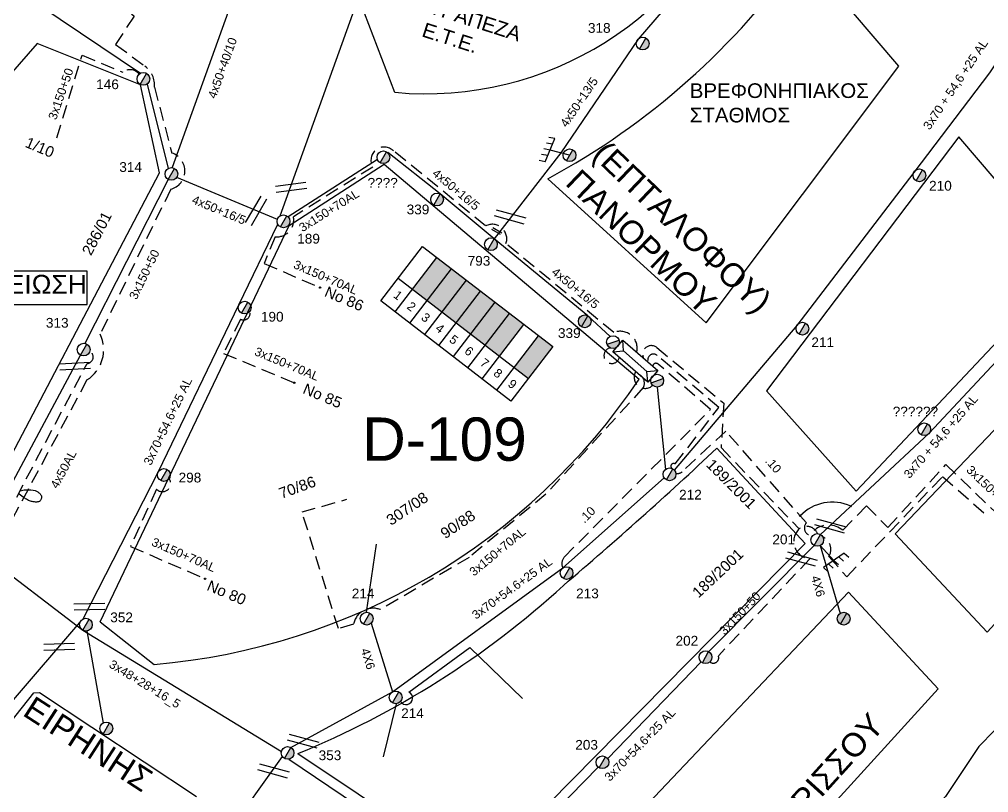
# Model space of a CAD drawing. Header units: millimetres. Extents: x 1421 to 7547, y 822 to 1863.
# Drawn here: x 5731 to 5910.1, y 1275.9 to 1418.7 of the extents above; entities that cross this region are included whole.
import ezdxf
from ezdxf.enums import TextEntityAlignment as Align

# ---------------------------------------------------------------- set-up
doc = ezdxf.new("R2010")
doc.units = ezdxf.units.MM
doc.linetypes.add('DASHED', pattern=[19.05, 12.7, -6.35])
doc.layers.get('0').update_dxf_attribs({"lineweight": 30})
for name, color, linetype, lineweight in [('3x150+50', 7, 'Continuous', 30), ('3x48+28+16_5', 7, 'Continuous', 30), ('4x50+13_5', 7, 'Continuous', 30), ('4x50+16_5', 7, 'Continuous', 30), ('4x50+40_10', 7, 'Continuous', 30), ('4x50AL', 7, 'Continuous', 30), ('Pillar OTE', 7, 'Continuous', 30), ('TEXT_ΚΑΛΩΔΙΩΝ', 7, 'Continuous', 30), ('Άγνωστα', 7, 'Continuous', 30), ('Άγνωστο εναέριο καλώδιο', 7, 'Continuous', 30), ('Επιγραφές - Σχήματα', 7, 'Continuous', 30), ('Καλώδια ΧΤ   3x150+50CU', 7, 'DASHED', 30), ('Καλώδια ΧΤ   3x150+70AL', 7, 'DASHED', 30), ('Μηχανική τομή', 7, 'Continuous', 30), ('Στύλος Ξύλινος', 7, 'Continuous', 30), ('Στύλος Ξύλινος @ 1', 7, 'Continuous', 30), ('Στύλος ΦΜ', 7, 'Continuous', 30), ('Στύλος ΦΜ @ 1', 7, 'Continuous', 30), ('ΣΥΝ.ΚΑΛ4Χ6', 7, 'YPARXSK3X70+54', 30), ('Συνδέσεις', 7, 'Continuous', 30), ('Συνεστραμμένα ΧΤ   3x70+54.6+25 AL', 7, 'SYN_LINE', 30), ('Τομή', 7, 'Continuous', 30), ('Υποσταθμός εναέριος 2 στύλων', 7, 'Continuous', 30), ('Υποσταθμός πόλεως', 7, 'Continuous', 30), ('Υπόβαθρο ΔΕΗ', 7, 'Continuous', 30), ('Υπόγεια Καλώδια Δικτύου ΧΤ   .04', 7, 'DASHED', 30), ('Υπόγεια Καλώδια Δικτύου ΧΤ   .10', 7, 'DASHED', 30)]:
    doc.layers.add(name, color=color, linetype=linetype, lineweight=lineweight)
doc.styles.add('arial', font='arial.ttf')
doc.styles.get("Standard").update_dxf_attribs({"font": 'arial.ttf'})
doc.linetypes.add('FRIDI', pattern='A,0.5,-0.001,["|",Standard,S=0.5,R=0,X=0,Y=0.16],-0.001', length=0.502)
doc.linetypes.add('SYN_LINE', pattern='A,0.5,-0.0001,["/\\/\\/\\/",Standard,S=0.1,R=0,X=0,Y=-0.05],-0.25', length=0.7501)
doc.linetypes.add('YPARXSK3X70+54', pattern='A,2.5,[131,ltypeshp.shx,S=1,R=0,X=-9e-10,Y=0],-1e-11,[131,ltypeshp.shx,S=-1,R=180,X=2,Y=0],-4.1,[131,ltypeshp.shx,S=1,R=0,X=-0.1,Y=0],-1.9,2,0', length=10.5)

# ---------------------------------------------------------------- blocks, each defined once
blk = doc.blocks.new('ΥΠΑΡΧΩΝ ΤΣΙΜΕΝΤΕΝΙΟΣ ΣΤΥΛΟΣ')
at = {"layer": 'Στύλος ΦΜ'}
blk.add_hatch(color=7, dxfattribs=at).paths.add_polyline_path([(-1.29, -2.28, 0.574793), (2.62, 0, 0.268822), (1.3, 2.27)])
at = {"layer": 'Στύλος ΦΜ', "color": 7}
blk.add_line((-1.29, -2.28), (1.3, 2.27), dxfattribs=at)
blk.add_circle((0, 0), 2.62, dxfattribs=at)
at = {"layer": 'Στύλος ΦΜ', "flags": 4}
for tag, p in [('ΑΡΙΘΜΟΣ', (-4.68, 8.05)), ('ΤΥΠΟΣ', (-4.91, 3.03))]:
    blk.add_attdef(tag, p, '', height=4, dxfattribs=at)
blk = doc.blocks.new('ΥΠΑΡΧΩΝ ΞΥΛΙΝΟΣ ΣΤΥΛΟΣ')
at = {"layer": 'Στύλος Ξύλινος'}
h = blk.add_hatch(color=7, dxfattribs=at)
h.paths.add_polyline_path([(-2.62, 0, 0.270008), (-1.29, -2.28), (1.3, 2.27, 0.576266)])
h.paths.add_polyline_path([(-1.29, -2.28, 0.574793), (2.62, 0, 0.268822), (1.3, 2.27)])
at = {"layer": 'Στύλος Ξύλινος', "color": 7}
blk.add_line((-1.29, -2.28), (1.3, 2.27), dxfattribs=at)
blk.add_circle((0, 0), 2.62, dxfattribs=at)
at = {"layer": 'Στύλος Ξύλινος', "flags": 4}
for tag, p in [('ΑΡΙΘΜΟΣ', (-4.91, 8.6)), ('ΤΥΠΟΣ', (-4.85, 3.39))]:
    blk.add_attdef(tag, p, '', height=4, dxfattribs=at)
blk = doc.blocks.new('A$C4BA07827')
at = {"lineweight": -3}
for p, q in [((0, 4.84), (2.52, 2.11)), ((4.43, 3.45), (0.61, 0.78)), ((2.52, 2.11), (3.36, 1.34)), ((3.41, 2.74), (4.26, 1.96)), ((4.43, 3.45), (5.28, 2.68)), ((0.61, 0.78), (1.46, 0)), ((1.55, 1.43), (2.39, 0.66))]:
    blk.add_line(p, q, dxfattribs=at)
blk = doc.blocks.new('ΜΗΧΑΝΙΚΗ ΤΟΜΗ')
at = {"layer": 'Μηχανική τομή', "lineweight": -3, "ltscale": 40}
for p, q in [((-3.78, 1.15), (3.8, 1.15)), ((3.8, -0.4), (-3.78, -0.4))]:
    blk.add_line(p, q, dxfattribs=at)
blk = doc.blocks.new('ΥΠΟΣΤΑΘΜΟΣ ΕΝΑΕΡΙΟΣ ΕΠΙ 2 ΣΤΥΛΩΝ')
at = {"layer": 'Υποσταθμός εναέριος 2 στύλων', "linetype": 'Continuous', "lineweight": -3}
for points in [[(-11.97, -2.11, 0.574793), (-8.45, -0.07, 0.268822), (-9.64, 1.98)], [(9.68, -2.15, 0.574793), (13.19, -0.1, 0.268822), (12.01, 1.95)]]:
    blk.add_hatch(color=256, dxfattribs=at).paths.add_polyline_path(points)
for p, q in [((-11.97, -2.11), (-9.64, 1.98)), ((9.68, -2.15), (12.01, 1.95))]:
    blk.add_line(p, q, dxfattribs=at)
for centre in [(-10.81, -0.07), (10.84, -0.1)]:
    blk.add_circle(centre, 2.36, dxfattribs=at)
at = {"layer": 'Υποσταθμός πόλεως', "linetype": 'Continuous', "lineweight": -3, "ltscale": 40}
blk.add_lwpolyline([(-8.57, 2.82), (8.57, 2.82), (8.57, -2.82), (-8.57, -2.82)], close=True, dxfattribs=at)
for points in [[(-5.75, 0), (-8.57, 2.82)], [(-8.57, -2.82), (-5.75, 0)], [(-5.75, 0), (5.75, 0)], [(5.75, 0), (8.57, 2.82)], [(8.57, -2.82), (5.75, 0)]]:
    blk.add_lwpolyline(points, dxfattribs=at)
at = {"layer": 'Υποσταθμός εναέριος 2 στύλων', "ltscale": 40, "flags": 1}
for tag, p in [('ΜΕΤΑΣΧΗΜΑΤΙΣΜΟΣ', (14.09, 2.51)), ('ΙΣΧΥΣ', (14.07, -0.28)), ('ΑΡΙΘΜΟΣ', (14.19, -3))]:
    blk.add_attdef(tag, p, '', height=1.8, dxfattribs=at)
blk = doc.blocks.new('_ΣΥΝΔΕΣΗ')
at = {"layer": 'Συνδέσεις', "linetype": 'SYN_LINE', "ltscale": 40}
blk.add_hatch(color=256, dxfattribs=at).paths.add_polyline_path([(0.5, -0.01, 1), (-0.5, -0.01, 1)])
at = {"layer": 'Συνδέσεις'}
blk.add_circle((0, -0.01), 0.5, dxfattribs=at)
blk = doc.blocks.new('ΤΟΜΗ')
at = {"layer": 'Τομή', "lineweight": -3, "ltscale": 40}
for p, q in [((-11.37, 1.1), (11.37, 1.1)), ((11.37, -3.57), (-11.37, -3.57))]:
    blk.add_line(p, q, dxfattribs=at)

msp = doc.modelspace()

# ---------------------------------------------------------------- hatches: boundary and pattern name
at = {"layer": 'Καλώδια ΧΤ   3x150+50CU', "linetype": 'DASHED', "lineweight": -3, "ltscale": 0.2}
h = msp.add_hatch(color=2, dxfattribs=at)
h.dxf.hatch_style = 1
h.paths.add_polyline_path([(5803.66, 1368.85), (5806.39, 1366.76), (5810.87, 1372.59), (5808.14, 1374.69)])
h = msp.add_hatch(color=133, dxfattribs=at)
h.dxf.hatch_style = 1
h.paths.add_polyline_path([(5806.39, 1366.76), (5809.11, 1364.66), (5813.6, 1370.5), (5810.87, 1372.59)])
h = msp.add_hatch(color=30, dxfattribs=at)
h.dxf.hatch_style = 1
h.paths.add_polyline_path([(5816.21, 1368.49), (5813.6, 1370.5), (5809.11, 1364.66), (5811.72, 1362.65)])
h = msp.add_hatch(color=151, dxfattribs=at)
h.dxf.hatch_style = 1
h.paths.add_polyline_path([(5814.41, 1360.58), (5818.9, 1366.43), (5816.21, 1368.49), (5811.72, 1362.65)])
h = msp.add_hatch(color=1, dxfattribs=at)
h.dxf.hatch_style = 1
h.paths.add_polyline_path([(5821.59, 1364.36), (5818.9, 1366.43), (5814.41, 1360.58), (5817.1, 1358.51)])
h = msp.add_hatch(color=27, dxfattribs=at)
h.dxf.hatch_style = 1
h.paths.add_polyline_path([(5824.24, 1362.33), (5821.59, 1364.36), (5817.1, 1358.51), (5819.74, 1356.47)])
h = msp.add_hatch(color=5, dxfattribs=at)
h.dxf.hatch_style = 1
h.paths.add_polyline_path([(5829.57, 1358.23), (5826.93, 1360.26), (5822.43, 1354.41), (5825.08, 1352.38)])

# ---------------------------------------------------------------- linework, layer by layer
at = {"color": 27, "lineweight": -3, "ltscale": 0.2}
msp.add_lwpolyline([(5743.44, 1305.71), (5746.45, 1288.71)], dxfattribs=at)
at = {"color": 4, "lineweight": -3, "ltscale": 0.2}
msp.add_lwpolyline([(5802.94, 1294.43), (5814.26, 1302.67), (5824, 1293.25)], dxfattribs=at)
msp.add_arc((5802.47, 1293.32), 1.2, 211.3525, 67.0612, dxfattribs=at)
at = {"layer": '3x150+50', "color": 151, "linetype": 'DASHED', "lineweight": -3, "ltscale": 0.2}
msp.add_lwpolyline([(5757.66, 1437.49), (5746.15, 1424.92), (5752.2, 1419.29), (5748.77, 1414.05), (5754.19, 1410.06, -0.261156), (5755.95, 1406.15), (5759.17, 1393.99, -0.750221), (5758.95, 1387.3), (5745.9, 1360.52, -0.3849), (5743.47, 1352.09), (5727.1, 1321.61, -0.229046), (5725.87, 1315.22), (5725.26, 1314.15), (5726.21, 1313.09, -0.316979), (5725.92, 1308.64), (5724.01, 1305.27), (5719.72, 1308.4, 0.73566), (5714.76, 1311.01), (5706.14, 1316.82), (5702.17, 1311.01)], format="xyb", dxfattribs=at)
at = {"layer": '3x150+50', "color": 133, "linetype": 'DASHED', "lineweight": -3, "ltscale": 0.2}
for points in [[(5737.89, 1396.78), (5742.56, 1412.05), (5750.08, 1408.93, -0.407681), (5753.13, 1408.59, 5.314994)], [(5697, 1314.23), (5703.33, 1324.74), (5715.31, 1316.7, 0.298355), (5725.17, 1320.32), (5743.49, 1355.12, 0.737222), (5744.02, 1357.4, -16.157573)]]:
    msp.add_lwpolyline(points, format="xyb", dxfattribs=at)
at = {"layer": '3x150+50', "color": 7, "linetype": 'DASHED', "lineweight": -3, "ltscale": 0.2}
msp.add_lwpolyline([(5878.03, 1324.4, -0.364501), (5883.16, 1324.31), (5887.55, 1328.84), (5891.46, 1324.84), (5902.22, 1336.44), (5912.18, 1326.89)], format="xyb", dxfattribs=at)
at = {"layer": '3x150+50', "color": 30, "linetype": 'DASHED', "lineweight": -3, "ltscale": 0.2}
msp.add_lwpolyline([(5875.09, 1324.56, 0.646858), (5877.06, 1319.04), (5860.18, 1301.12, -0.761584), (5858.59, 1300, 4039.724496)], format="xyb", dxfattribs=at)
at = {"layer": '3x150+50', "color": 1, "linetype": 'DASHED', "lineweight": -3, "ltscale": 0.2}
msp.add_arc((5840.47, 1356.58), 1.45, 100.4523, 346.1208, dxfattribs=at)
at = {"layer": '3x150+50', "color": 5, "linetype": 'DASHED', "lineweight": -3, "ltscale": 0.2}
msp.add_arc((5846.63, 1352.55), 2.02, 148.8207, 314.3961, dxfattribs=at)
at = {"layer": '3x48+28+16_5', "color": 1, "lineweight": -3, "ltscale": 0.2}
for points in [[(5724.01, 1320.16), (5742.69, 1305.85), (5779.41, 1283.46)], [(5780.77, 1282.03), (5815.64, 1258.48)]]:
    msp.add_lwpolyline(points, dxfattribs=at)
at = {"layer": '4x50+13_5', "color": 30, "lineweight": -3, "ltscale": 0.2}
msp.add_lwpolyline([(5898.91, 1502.59), (5885.65, 1476), (5873.28, 1451.58), (5863.11, 1435.66), (5845.32, 1415.05), (5831.07, 1394.01), (5818.72, 1378.18)], dxfattribs=at)
at = {"layer": '4x50+13_5', "color": 85, "lineweight": -3, "ltscale": 0.2}
msp.add_lwpolyline([(5779.2, 1382.39), (5792.64, 1419.71)], dxfattribs=at)
at = {"layer": '4x50+16_5', "color": 1, "lineweight": -3, "ltscale": 0.2}
for points in [[(5840.19, 1360.13), (5836.06, 1363.94), (5818.72, 1378.18), (5808.77, 1386.44), (5799.07, 1394.08)], [(5797.16, 1392.83), (5780.64, 1382.2)]]:
    msp.add_lwpolyline(points, dxfattribs=at)
at = {"layer": '4x50+16_5', "color": 133, "lineweight": -3, "ltscale": 0.2}
msp.add_lwpolyline([(5778.67, 1381.71), (5760.06, 1389.47)], dxfattribs=at)
at = {"layer": '4x50+40_10', "color": 133, "lineweight": -3, "ltscale": 0.2}
for points in [[(5773.23, 1430.24), (5759.22, 1391.32)], [(5758.51, 1389.13), (5743.11, 1358.84)]]:
    msp.add_lwpolyline(points, dxfattribs=at)
at = {"layer": '4x50AL', "color": 30, "lineweight": -3, "ltscale": 0.2}
msp.add_lwpolyline([(5723.63, 1321.85), (5742.29, 1356.67)], dxfattribs=at)
at = {"layer": 'Pillar OTE', "lineweight": -3, "ltscale": 40}
for points in [[(5797.8, 1366.69), (5805.51, 1376.72), (5829.56, 1358.24), (5821.84, 1348.19), (5797.81, 1366.7)], [(5800.44, 1364.67), (5808.14, 1374.69)], [(5803.17, 1362.57), (5810.87, 1372.59)], [(5801.02, 1370.88), (5825.06, 1352.38)], [(5805.89, 1360.47), (5813.6, 1370.5)], [(5808.51, 1358.46), (5816.21, 1368.49)], [(5811.19, 1356.39), (5818.9, 1366.43)], [(5813.88, 1354.32), (5821.59, 1364.36)], [(5816.53, 1352.28), (5824.24, 1362.33)], [(5819.21, 1350.22), (5826.93, 1360.26)]]:
    msp.add_lwpolyline(points, dxfattribs=at)
at = {"layer": 'Άγνωστα', "lineweight": -3}
msp.add_lwpolyline([(5731.11, 1331.63), (5731.89, 1331.76), (5732.55, 1331.81), (5733.1, 1331.8), (5733.54, 1331.74), (5733.89, 1331.64), (5734.18, 1331.52), (5734.4, 1331.39), (5734.57, 1331.26), (5734.71, 1331.14), (5734.83, 1331.03), (5734.91, 1330.94), (5734.97, 1330.85), (5735.02, 1330.76), (5735.05, 1330.68), (5735.06, 1330.6), (5735.07, 1330.51), (5735.07, 1330.42), (5735.06, 1330.32), (5735.05, 1330.22), (5735.03, 1330.12), (5735, 1330.03), (5734.96, 1329.94), (5734.91, 1329.86), (5734.85, 1329.78), (5734.78, 1329.72), (5734.71, 1329.66), (5734.62, 1329.62), (5734.53, 1329.59), (5734.42, 1329.56), (5734.31, 1329.54), (5734.19, 1329.53), (5734.07, 1329.53), (5733.94, 1329.53), (5733.8, 1329.54), (5733.66, 1329.56), (5733.51, 1329.58), (5733.36, 1329.61), (5733.2, 1329.65), (5733.04, 1329.7), (5732.87, 1329.77), (5732.69, 1329.84), (5732.51, 1329.93), (5732.32, 1330.03), (5732.12, 1330.15), (5731.91, 1330.28), (5731.69, 1330.42), (5731.45, 1330.59), (5731.2, 1330.77), (5730.94, 1330.97)], dxfattribs=at)
at = {"layer": 'Άγνωστο εναέριο καλώδιο', "color": 133, "lineweight": -3, "ltscale": 0.2}
for points in [[(5731.21, 1423.71), (5753.37, 1408.75)], [(5754.6, 1406.75), (5758.48, 1391.16)]]:
    msp.add_lwpolyline(points, dxfattribs=at)
at = {"layer": 'Επιγραφές - Σχήματα', "color": 190, "lineweight": -3}
msp.add_lwpolyline([(5708.01, 1366.01), (5743.53, 1366.01), (5743.53, 1372.18), (5708.01, 1372.18)], close=True, dxfattribs=at)
at = {"layer": 'Καλώδια ΧΤ   3x150+70AL', "color": 151, "lineweight": -3, "ltscale": 0.2}
for points in [[(5845.08, 1357.17, 0.610442), (5840.84, 1360.85), (5820.92, 1377.28, 0.675404), (5817.16, 1380.54), (5800.14, 1394.38, 0.883527), (5796.3, 1391.42), (5781.64, 1382.2, -0.498737), (5778.26, 1378.54), (5776.22, 1373.62), (5786.57, 1369.13)], [(5773.58, 1364.76, -0.650062), (5771.84, 1363.29), (5768.73, 1357), (5781.8, 1351.55)], [(5758.67, 1333.87, -0.911377), (5756.34, 1331.88), (5751.51, 1321.33), (5765.31, 1315.37)]]:
    msp.add_lwpolyline(points, format="xyb", dxfattribs=at)
at = {"layer": 'Καλώδια ΧΤ   3x150+70AL', "color": 27, "lineweight": -3, "ltscale": 0.2}
msp.add_lwpolyline([(5845.45, 1353.12, -0.429379), (5846.3, 1350.67), (5828.31, 1330.99), (5814.12, 1319.31), (5797.69, 1309.65, 0.473023), (5792.74, 1306.95), (5789.94, 1306.15), (5783.22, 1327.7), (5791.48, 1330.03)], format="xyb", dxfattribs=at)
at = {"layer": 'ΣΥΝ.ΚΑΛ4Χ6', "color": 7, "linetype": 'SYN_LINE', "lineweight": -3, "ltscale": 20}
for points in [[(5795.11, 1309.16), (5797.01, 1321.73)], [(5800.6, 1292.26), (5798.19, 1282.47)]]:
    msp.add_lwpolyline(points, dxfattribs=at)
at = {"layer": 'ΣΥΝ.ΚΑΛ4Χ6', "color": 30, "linetype": 'SYN_LINE', "lineweight": -3, "ltscale": 20}
msp.add_lwpolyline([(5879.01, 1321.49), (5882.67, 1308.96)], dxfattribs=at)
at = {"layer": 'ΣΥΝ.ΚΑΛ4Χ6', "color": 2, "linetype": 'SYN_LINE', "lineweight": -3, "ltscale": 20}
msp.add_lwpolyline([(5795.99, 1307.14), (5799.97, 1294.47)], dxfattribs=at)
at = {"layer": 'Συνεστραμμένα ΧΤ   3x70+54.6+25 AL', "color": 5, "linetype": 'SYN_LINE', "lineweight": -3, "ltscale": 20}
for points in [[(5940.69, 1455.08), (5927.58, 1434.68), (5910.3, 1408.83), (5896.27, 1390.39), (5874.7, 1362.17), (5852.02, 1335.44)], [(5848.85, 1350.78), (5850.41, 1335.57)], [(5877.87, 1321.5), (5858.38, 1301.89)], [(5857, 1300), (5839.71, 1282.14)], [(5837.98, 1280.57), (5817.4, 1259.48)]]:
    msp.add_lwpolyline(points, dxfattribs=at)
at = {"layer": 'Συνεστραμμένα ΧΤ   3x70+54.6+25 AL', "color": 133, "linetype": 'SYN_LINE', "lineweight": -3, "ltscale": 20}
msp.add_lwpolyline([(5968.85, 1424.3), (5960.76, 1411.76), (5952.62, 1400.66), (5935.2, 1380.22), (5918.68, 1363.14), (5899.14, 1342.25), (5879.04, 1323.55)], dxfattribs=at)
at = {"layer": 'Συνεστραμμένα ΧΤ   3x70+54.6+25 AL', "color": 151, "linetype": 'SYN_LINE', "lineweight": -3, "ltscale": 20}
msp.add_lwpolyline([(5742.79, 1307.95), (5756.72, 1335.2), (5771.56, 1365.94), (5778.73, 1380.89)], dxfattribs=at)
at = {"layer": 'Συνεστραμμένα ΧΤ   3x70+54.6+25 AL', "color": 2, "linetype": 'SYN_LINE', "lineweight": -3, "ltscale": 20}
msp.add_lwpolyline([(5781.14, 1284.21), (5799.97, 1294.47), (5831.41, 1317.35), (5850.14, 1334.02)], dxfattribs=at)
at = {"layer": 'Συνεστραμμένα ΧΤ   3x70+54.6+25 AL', "color": 27, "lineweight": -3, "ltscale": 20}
msp.add_lwpolyline([(5703.52, 1261.69), (5717.21, 1278.27), (5742.16, 1307.25)], dxfattribs=at)
at = {"layer": 'Συνεστραμμένα ΧΤ   3x70+54.6+25 AL', "color": 85, "linetype": 'SYN_LINE', "lineweight": -3, "ltscale": 20}
msp.add_lwpolyline([(5779.58, 1282.53), (5769.29, 1268.12)], dxfattribs=at)
at = {"layer": 'Υπόβαθρο ΔΕΗ', "lineweight": -3, "ltscale": 0.2}
for points in [[(5893.55, 1410.02), (5875.63, 1430.97)], [(5800.39, 1405.21), (5794.75, 1419.85)], [(5682.15, 1354.51), (5722.16, 1324.24), (5756.87, 1390.35), (5753.34, 1406.63), (5734.26, 1414.23), (5682.15, 1354.51)], [(5857.91, 1362.61), (5893.55, 1410.02)], [(5924.95, 1373.24), (5904.62, 1396.97), (5869.05, 1350.1), (5885.63, 1331.54), (5924.95, 1373.24)], [(5745.9, 1307.39), (5780.83, 1380.6), (5798.38, 1391.97), (5845.51, 1352.22)], [(5828.65, 1389.24), (5857.91, 1362.61)], [(5782.47, 1283.08), (5815.9, 1260.75), (5876.2, 1321.84), (5859.9, 1339.51)], [(5745.9, 1307.39), (5755.92, 1299.53)], [(5658.64, 1199.59), (5733.67, 1294.3)], [(5733.67, 1294.3), (5734.68, 1294.33), (5763.74, 1275.11)]]:
    msp.add_lwpolyline(points, dxfattribs=at)
for points in [[(5931.97, 1364.61), (5947.38, 1346.39), (5909.87, 1305.5), (5892.86, 1323.66)], [(5828.13, 1253.79), (5851.7, 1241.1), (5900.79, 1295.03), (5884.21, 1312.88)]]:
    msp.add_lwpolyline(points, close=True, dxfattribs=at)
at = {"layer": 'Υπόβαθρο ΔΕΗ', "linetype": 'FRIDI', "lineweight": -3, "ltscale": 0.5}
msp.add_lwpolyline([(5914.12, 1290.28), (5908.33, 1284.37), (5902.16, 1275.13), (5898.22, 1271.44), (5888.08, 1263.61), (5879.32, 1258.68), (5870.69, 1251.41), (5854.13, 1233.86), (5850.61, 1223.62), (5844.11, 1207.42), (5840, 1193.69)], dxfattribs=at)
at = {"layer": 'Υπόβαθρο ΔΕΗ', "lineweight": -3, "ltscale": 0.2}
for centre, radius, start, end in [((5806.15, 1467.22), 62.27, 264.6981, 339.6146), ((5763.39, 1510.01), 137.27, 298.3846, 324.8453), ((5745.86, 1419.14), 120.03, 274.8072, 326.1149), ((5320.34, 1914.45), 788.48, 310.41536, 313.18167), ((5720.11, 1435.86), 165.02, 292.2053, 312.469)]:
    msp.add_arc(centre, radius, start, end, dxfattribs=at)
at = {"layer": 'Υπόβαθρο ΔΕΗ', "lineweight": -3}
msp.add_arc((5881.23, 1321.34), 8.18, 65.3249, 136.6158, dxfattribs=at)
at = {"layer": 'Υπόγεια Καλώδια Δικτύου ΧΤ   .04', "color": 30, "lineweight": -3, "ltscale": 0.2}
msp.add_lwpolyline([(5879.5, 1323.08, -0.440717), (5880.6, 1319.45), (5883.9, 1315.72), (5901.6, 1334.23), (5909.29, 1327.49)], format="xyb", dxfattribs=at)
at = {"layer": 'Υπόγεια Καλώδια Δικτύου ΧΤ   .10', "color": 30, "lineweight": -3, "ltscale": 0.2}
msp.add_lwpolyline([(5846.36, 1356.06, -0.819806), (5848.82, 1358.05), (5861.15, 1347.79), (5860.68, 1339.6), (5875.09, 1324.56, -0.493974), (5878.5, 1323.71, 0.789378)], format="xyb", dxfattribs=at)
at = {"layer": 'Υπόγεια Καλώδια Δικτύου ΧΤ   .10', "color": 133, "lineweight": -3, "ltscale": 0.2}
for points in [[(5851.73, 1335.67, -1.157987), (5852.17, 1336.56), (5860.25, 1346.99), (5848.86, 1356.62, 0.865469), (5847.3, 1355.24, 2.038985)], [(5877.66, 1323.4, -0.728843), (5876.43, 1325.66), (5861.53, 1342.64), (5853.46, 1335.12, -0.271805), (5852.3, 1334.87, -1)]]:
    msp.add_lwpolyline(points, format="xyb", dxfattribs=at)
at = {"layer": 'Υπόγεια Καλώδια Δικτύου ΧΤ   .10', "color": 2, "lineweight": -3, "ltscale": 0.2}
msp.add_lwpolyline([(5831.41, 1317.35, -0.282667), (5831.69, 1319.36), (5858.73, 1346.65), (5849.04, 1355.01, 0.613382), (5848.04, 1354.6, 2.473548)], format="xyb", dxfattribs=at)

# ---------------------------------------------------------------- block references
at = {"layer": 'Μηχανική τομή', "lineweight": -3, "xscale": 0.249999999999919, "yscale": 0.249999999999919, "zscale": 0.249999999999919, "rotation": 330.0314030871614}
msp.add_blockref('ΜΗΧΑΝΙΚΗ ΤΟΜΗ', (5819.16, 1379.51), dxfattribs=at)
at = {"layer": 'Στύλος Ξύλινος @ 1', "lineweight": -3, "ltscale": 40}
ref = msp.add_blockref('ΥΠΑΡΧΩΝ ΞΥΛΙΝΟΣ ΣΤΥΛΟΣ', (5835.48, 1362.92), dxfattribs=dict(at, xscale=0.4499999999998181, yscale=0.4499999999998181, zscale=0.4499999999998181))
ref.add_attrib('ΤΥΠΟΣ', '339', (5830.52, 1359.84), dxfattribs={"layer": 'Στύλος Ξύλινος', "height": 1.8, "flags": 4})
at = {"layer": 'Στύλος Ξύλινος @ 1', "lineweight": -3, "ltscale": 40, "xscale": 0.4499999999998181, "yscale": 0.4499999999998181, "zscale": 0.4499999999998181}
msp.add_blockref('ΥΠΑΡΧΩΝ ΞΥΛΙΝΟΣ ΣΤΥΛΟΣ', (5883.33, 1307.98), dxfattribs=at)
at = {"layer": 'Στύλος ΦΜ @ 1', "lineweight": -3, "ltscale": 40}
ref = msp.add_blockref('ΥΠΑΡΧΩΝ ΤΣΙΜΕΝΤΕΝΙΟΣ ΣΤΥΛΟΣ', (5846.17, 1414.23), dxfattribs=dict(at, xscale=0.4499999999998181, yscale=0.4499999999998181, zscale=0.4499999999998181))
ref.add_attrib('ΤΥΠΟΣ', '318', (5836.06, 1416.21), dxfattribs={"layer": 'Στύλος ΦΜ', "height": 1.8, "flags": 4})
ref = msp.add_blockref('ΥΠΑΡΧΩΝ ΤΣΙΜΕΝΤΕΝΙΟΣ ΣΤΥΛΟΣ', (5753.91, 1407.7), dxfattribs=dict(at, xscale=0.4499999999998181, yscale=0.4499999999998181, zscale=0.4499999999998181))
ref.add_attrib('ΤΥΠΟΣ', '146', (5745.18, 1405.8), dxfattribs={"layer": 'Στύλος ΦΜ', "height": 1.8, "flags": 4})
ref = msp.add_blockref('ΥΠΑΡΧΩΝ ΤΣΙΜΕΝΤΕΝΙΟΣ ΣΤΥΛΟΣ', (5798.27, 1393.22), dxfattribs=dict(at, xscale=0.4499999999998181, yscale=0.4499999999998181, zscale=0.4499999999998181))
ref.add_attrib('ΤΥΠΟΣ', '????', (5795.33, 1387.6), dxfattribs={"layer": 'Στύλος ΦΜ', "height": 1.8, "flags": 4})
at = {"layer": 'Στύλος ΦΜ @ 1', "lineweight": -3, "ltscale": 40, "xscale": 0.4499999999998181, "yscale": 0.4499999999998181, "zscale": 0.4499999999998181}
for p in [(5832.66, 1393.59), (5747.06, 1287.7)]:
    msp.add_blockref('ΥΠΑΡΧΩΝ ΤΣΙΜΕΝΤΕΝΙΟΣ ΣΤΥΛΟΣ', p, dxfattribs=at)
at = {"layer": 'Στύλος ΦΜ @ 1', "lineweight": -3, "ltscale": 40}
ref = msp.add_blockref('ΥΠΑΡΧΩΝ ΤΣΙΜΕΝΤΕΝΙΟΣ ΣΤΥΛΟΣ', (5759.09, 1390.15), dxfattribs=dict(at, xscale=0.4499999999998181, yscale=0.4499999999998181, zscale=0.4499999999998181))
ref.add_attrib('ΤΥΠΟΣ', '314', (5749.45, 1390.52), dxfattribs={"layer": 'Στύλος ΦΜ', "height": 1.8, "flags": 4})
ref = msp.add_blockref('ΥΠΑΡΧΩΝ ΤΣΙΜΕΝΤΕΝΙΟΣ ΣΤΥΛΟΣ', (5897.33, 1389.88), dxfattribs=dict(at, xscale=0.4499999999998181, yscale=0.4499999999998181, zscale=0.4499999999998181))
ref.add_attrib('ΤΥΠΟΣ', '210', (5899.11, 1387.06), dxfattribs={"layer": 'Στύλος ΦΜ', "height": 1.8, "flags": 4})
ref = msp.add_blockref('ΥΠΑΡΧΩΝ ΤΣΙΜΕΝΤΕΝΙΟΣ ΣΤΥΛΟΣ', (5808.19, 1385.42), dxfattribs=dict(at, xscale=0.4499999999998181, yscale=0.4499999999998181, zscale=0.4499999999998181))
ref.add_attrib('ΤΥΠΟΣ', '339', (5802.56, 1382.68), dxfattribs={"layer": 'Στύλος ΦΜ', "height": 1.8, "flags": 4})
ref = msp.add_blockref('ΥΠΑΡΧΩΝ ΤΣΙΜΕΝΤΕΝΙΟΣ ΣΤΥΛΟΣ', (5779.8, 1381.38), dxfattribs=dict(at, xscale=0.4499999999998181, yscale=0.4499999999998181, zscale=0.4499999999998181))
ref.add_attrib('ΤΥΠΟΣ', '189', (5782.33, 1377.28), dxfattribs={"layer": 'Στύλος ΦΜ', "height": 1.8, "flags": 4})
ref = msp.add_blockref('ΥΠΑΡΧΩΝ ΤΣΙΜΕΝΤΕΝΙΟΣ ΣΤΥΛΟΣ', (5818.13, 1377.16), dxfattribs=dict(at, xscale=0.4499999999998181, yscale=0.4499999999998181, zscale=0.4499999999998181))
ref.add_attrib('ΤΥΠΟΣ', '793', (5813.83, 1373.19), dxfattribs={"layer": 'Στύλος ΦΜ', "height": 1.8, "flags": 4})
ref = msp.add_blockref('ΥΠΑΡΧΩΝ ΤΣΙΜΕΝΤΕΝΙΟΣ ΣΤΥΛΟΣ', (5772.63, 1365.45), dxfattribs=dict(at, xscale=0.4499999999998181, yscale=0.4499999999998181, zscale=0.4499999999998181))
ref.add_attrib('ΤΥΠΟΣ', '190', (5775.62, 1362.86), dxfattribs={"layer": 'Στύλος ΦΜ', "height": 1.8, "flags": 4})
ref = msp.add_blockref('ΥΠΑΡΧΩΝ ΤΣΙΜΕΝΤΕΝΙΟΣ ΣΤΥΛΟΣ', (5742.87, 1357.69), dxfattribs=dict(at, xscale=0.4499999999998181, yscale=0.4499999999998181, zscale=0.4499999999998181))
ref.add_attrib('ΤΥΠΟΣ', '313', (5735.89, 1361.74), dxfattribs={"layer": 'Στύλος ΦΜ', "height": 1.8, "flags": 4})
ref = msp.add_blockref('ΥΠΑΡΧΩΝ ΤΣΙΜΕΝΤΕΝΙΟΣ ΣΤΥΛΟΣ', (5875.7, 1361.55), dxfattribs=dict(at, xscale=0.4499999999998181, yscale=0.4499999999998181, zscale=0.4499999999998181))
ref.add_attrib('ΤΥΠΟΣ', '211', (5877.36, 1358.14), dxfattribs={"layer": 'Στύλος ΦΜ', "height": 1.8, "flags": 4})
ref = msp.add_blockref('ΥΠΑΡΧΩΝ ΤΣΙΜΕΝΤΕΝΙΟΣ ΣΤΥΛΟΣ', (5898.22, 1342.98), dxfattribs=dict(at, xscale=0.4499999999998181, yscale=0.4499999999998181, zscale=0.4499999999998181))
ref.add_attrib('ΤΥΠΟΣ', '??????', (5892.39, 1345.34), dxfattribs={"layer": 'Στύλος ΦΜ', "height": 1.8, "flags": 4})
ref = msp.add_blockref('ΥΠΑΡΧΩΝ ΤΣΙΜΕΝΤΕΝΙΟΣ ΣΤΥΛΟΣ', (5757.69, 1334.53), dxfattribs=dict(at, xscale=0.4499999999998181, yscale=0.4499999999998181, zscale=0.4499999999998181))
ref.add_attrib('ΤΥΠΟΣ', '298', (5760.41, 1333.15), dxfattribs={"layer": 'Στύλος ΦΜ', "height": 1.8, "flags": 4})
ref = msp.add_blockref('ΥΠΑΡΧΩΝ ΤΣΙΜΕΝΤΕΝΙΟΣ ΣΤΥΛΟΣ', (5851.14, 1334.65), dxfattribs=dict(at, xscale=0.4499999999998181, yscale=0.4499999999998181, zscale=0.4499999999998181))
ref.add_attrib('ΤΥΠΟΣ', '212', (5852.91, 1329.99), dxfattribs={"layer": 'Στύλος ΦΜ', "height": 1.8, "flags": 4})
ref = msp.add_blockref('ΥΠΑΡΧΩΝ ΤΣΙΜΕΝΤΕΝΙΟΣ ΣΤΥΛΟΣ', (5878.45, 1322.53), dxfattribs=dict(at, xscale=0.4499999999998181, yscale=0.4499999999998181, zscale=0.4499999999998181))
ref.add_attrib('ΤΥΠΟΣ', '201', (5870.15, 1321.73), dxfattribs={"layer": 'Στύλος ΦΜ', "height": 1.8, "flags": 4})
ref = msp.add_blockref('ΥΠΑΡΧΩΝ ΤΣΙΜΕΝΤΕΝΙΟΣ ΣΤΥΛΟΣ', (5832.12, 1316.41), dxfattribs=dict(at, xscale=0.4499999999998181, yscale=0.4499999999998181, zscale=0.4499999999998181))
ref.add_attrib('ΤΥΠΟΣ', '213', (5833.88, 1311.75), dxfattribs={"layer": 'Στύλος ΦΜ', "height": 1.8, "flags": 4})
ref = msp.add_blockref('ΥΠΑΡΧΩΝ ΤΣΙΜΕΝΤΕΝΙΟΣ ΣΤΥΛΟΣ', (5795.17, 1307.99), dxfattribs=dict(at, xscale=0.4499999999998181, yscale=0.4499999999998181, zscale=0.4499999999998181))
ref.add_attrib('ΤΥΠΟΣ', '214', (5792.42, 1311.74), dxfattribs={"layer": 'Στύλος ΦΜ', "height": 1.8, "flags": 4})
ref = msp.add_blockref('ΥΠΑΡΧΩΝ ΤΣΙΜΕΝΤΕΝΙΟΣ ΣΤΥΛΟΣ', (5743.28, 1306.87), dxfattribs=dict(at, xscale=0.4499999999998181, yscale=0.4499999999998181, zscale=0.4499999999998181))
ref.add_attrib('ΤΥΠΟΣ', '352', (5747.78, 1307.33), dxfattribs={"layer": 'Στύλος ΦΜ', "height": 1.8, "flags": 4})
ref = msp.add_blockref('ΥΠΑΡΧΩΝ ΤΣΙΜΕΝΤΕΝΙΟΣ ΣΤΥΛΟΣ', (5857.79, 1300.87), dxfattribs=dict(at, xscale=0.4499999999998181, yscale=0.4499999999998181, zscale=0.4499999999998181))
ref.add_attrib('ΤΥΠΟΣ', '202', (5852.25, 1303.01), dxfattribs={"layer": 'Στύλος ΦΜ', "height": 1.8, "flags": 4})
ref = msp.add_blockref('ΥΠΑΡΧΩΝ ΤΣΙΜΕΝΤΕΝΙΟΣ ΣΤΥΛΟΣ', (5800.53, 1293.44), dxfattribs=dict(at, xscale=0.4499999999998181, yscale=0.4499999999998181, zscale=0.4499999999998181))
ref.add_attrib('ΤΥΠΟΣ', '214', (5801.54, 1289.62), dxfattribs={"layer": 'Στύλος ΦΜ', "height": 1.8, "flags": 4})
ref = msp.add_blockref('ΥΠΑΡΧΩΝ ΤΣΙΜΕΝΤΕΝΙΟΣ ΣΤΥΛΟΣ', (5780.56, 1283.19), dxfattribs=dict(at, xscale=0.4499999999998181, yscale=0.4499999999998181, zscale=0.4499999999998181))
ref.add_attrib('ΤΥΠΟΣ', '353', (5786.29, 1281.85), dxfattribs={"layer": 'Στύλος ΦΜ', "height": 1.8, "flags": 4})
ref = msp.add_blockref('ΥΠΑΡΧΩΝ ΤΣΙΜΕΝΤΕΝΙΟΣ ΣΤΥΛΟΣ', (5838.75, 1281.46), dxfattribs=dict(at, xscale=0.4499999999998181, yscale=0.4499999999998181, zscale=0.4499999999998181))
ref.add_attrib('ΤΥΠΟΣ', '203', (5833.72, 1283.78), dxfattribs={"layer": 'Στύλος ΦΜ', "height": 1.8, "flags": 4})
at = {"layer": 'Συνδέσεις', "lineweight": -3, "xscale": 0.25, "yscale": 0.25, "zscale": 0.25}
for p in [(5786.57, 1369.14), (5781.8, 1351.56), (5884.65, 1328.77), (5875.29, 1326.96), (5878.03, 1324.4), (5765.31, 1315.37)]:
    msp.add_blockref('_ΣΥΝΔΕΣΗ', p, dxfattribs=at)
at = {"layer": 'Τομή', "lineweight": -3}
for p, xscale, yscale, zscale, rotation in [((5781.16, 1387.97), 0.2499999999998872, 0.2499999999998872, 0.2499999999998872, 7.67538952832332), ((5774.48, 1383.46), 0.2499999999998872, 0.2499999999998872, 0.2499999999998872, 59.62059522603275), ((5821.76, 1382.5), 0.2499999999998872, 0.2499999999998872, 0.2499999999998872, 344.6862454824354), ((5741.24, 1354.94), 0.2499999999998871, 0.2499999999998871, 0.2499999999998871, 3.086007152633294), ((5880.98, 1325.42), 0.2499999999998872, 0.2499999999998872, 0.2499999999998872, 344.6862454824354), ((5875.63, 1319.29), 0.2499999999998873, 0.2499999999998873, 0.2499999999998873, 344.6862454824354), ((5743.92, 1310.52), 0.2499999999998872, 0.2499999999998872, 0.2499999999998872, 1.543003576294636), ((5738.35, 1303.08), 0.2499999999998872, 0.2499999999998872, 0.2499999999998872, 1.543003576294636), ((5783.53, 1285.65), 0.2499999999998872, 0.2499999999998872, 0.2499999999998872, 344.6862454824354), ((5778.04, 1280.15), 0.2499999999998872, 0.2499999999998872, 0.2499999999998872, 344.6862454824354)]:
    msp.add_blockref('ΤΟΜΗ', p, dxfattribs=dict(at, xscale=xscale, yscale=yscale, zscale=zscale, rotation=rotation))
at = {"layer": 'Υποσταθμός εναέριος 2 στύλων', "lineweight": -3, "xscale": 0.4999999999999998, "yscale": 0.4999999999999998, "zscale": 0.4999999999999998, "rotation": 319.0019917086531}
msp.add_blockref('ΥΠΟΣΤΑΘΜΟΣ ΕΝΑΕΡΙΟΣ ΕΠΙ 2 ΣΤΥΛΩΝ', (5844.8, 1355.55), dxfattribs=at)
at = {"layer": 'Υπόβαθρο ΔΕΗ', "lineweight": -3, "ltscale": 0.2, "rotation": 212.2299178227525}
msp.add_blockref('A$C4BA07827', (5830.07, 1397.68), dxfattribs=at)
at = {"layer": 'Υπόβαθρο ΔΕΗ', "lineweight": -3, "ltscale": 0.2}
msp.add_blockref('A$C4BA07827', (5879.01, 1316.65), dxfattribs=at)

# ---------------------------------------------------------------- texts
at = {"lineweight": -3, "ltscale": 40, "attachment_point": 1, "style": 'arial'}
for s, insert, char_height, width, rotation in [('{\\H1.083x;ΤΡΑΠΕΖΑ\\PΕ.Τ.Ε.}', (5807.38, 1422.47), 2.5, 23.6024, 342.2698), ('{\\H1.083x;(ΕΠΤΑΛΟΦΟΥ)\\PΠΑΝΟΡΜΟΥ}', (5839.66, 1396.58), 4, 35.3422, 316.2924), ('{\\H1.083x;ΕΙΡΗΝΗΣ}', (5733.72, 1293.88), 4, 35.3422, 327.1188), ('{\\H1.083x;ΠΕΡΙΣΣΟΥ}', (5867.55, 1268.4), 4, 42.6234, 47.8886)]:
    msp.add_mtext(s, dxfattribs=dict(at, insert=insert, char_height=char_height, width=width, rotation=rotation))
at = {"lineweight": -3, "ltscale": 40, "insert": (5854.88, 1406.88), "char_height": 2.5, "width": 42.6234, "attachment_point": 1, "style": 'arial'}
msp.add_mtext('{\\H1.083x;ΒΡΕΦΟΝΗΠΙΑΚΟΣ ΣΤΑΘΜΟΣ}', dxfattribs=at)
at = {"lineweight": -3, "ltscale": 30, "char_height": 1.63, "width": 11.2573, "attachment_point": 1, "rotation": 322.4698}
for s, insert in [('1', (5800.96, 1368.76)), ('2', (5803.45, 1366.68)), ('3', (5806.09, 1364.65)), ('4', (5808.71, 1362.64)), ('5', (5811.28, 1360.56)), ('6', (5814.09, 1358.44)), ('7', (5816.97, 1356.23)), ('8', (5819.45, 1354.35)), ('9', (5822.11, 1352.35))]:
    msp.add_mtext(s, dxfattribs=dict(at, insert=insert))
at = {"layer": 'TEXT_ΚΑΛΩΔΙΩΝ', "lineweight": -3, "ltscale": 0.2}
for s, rotation, p in [('4x50+40/10', 70.1907, (5768.5, 1409.73)), ('3x150+50', 70.828, (5738.64, 1404.92)), ('4x50+13/5', 55.8836, (5834.42, 1403.41)), ('4x50+16/5', 320.2931, (5811.7, 1387.26)), ('3x150+70AL', 32.1693, (5788.22, 1383.39)), ('4x50+16/5', 337.3495, (5767.88, 1383.5)), ('3x150+50', 64.0092, (5754.07, 1371.57)), ('3x150+70AL', 336.5702, (5787.59, 1371.05)), ('4x50+16/5', 320.607, (5833.77, 1369.05)), ('3x150+70AL', 337.3979, (5780.43, 1355.05)), ('3x70+54.6+25 AL', 64.2419, (5758.41, 1344.45)), ('4x50AL', 61.8017, (5739.12, 1335.59)), ('.10', 311.2558, (5870.34, 1336.39)), ('3x150+50', 316.1995, (5909.98, 1332.46)), ('.10', 45.2618, (5835.94, 1327.2)), ('3x150+70AL', 39.4592, (5819.34, 1320.37)), ('3x150+70AL', 336.6269, (5761.37, 1319.79)), ('3x70+54.6+25 AL', 36.0381, (5822.03, 1313.62)), ('4Χ6', 286.2945, (5878.6, 1313.99)), ('3x150+50', 46.7006, (5864.15, 1308.98)), ('4Χ6', 287.4406, (5795.43, 1300.57)), ('3x48+28+16_5', 328.6297, (5754.18, 1295.92)), ('3x70+54.6+25 AL', 45.9232, (5845.68, 1284.72))]:
    msp.add_text(s, height=1.6, rotation=rotation, dxfattribs=at).set_placement(p, align=Align.MIDDLE_CENTER)
at = {"layer": 'TEXT_ΚΑΛΩΔΙΩΝ', "lineweight": -3, "ltscale": 0.2, "style": 'arial'}
for rotation, p in [(56.0712, (5899.21, 1398.14)), (49.109, (5895.49, 1333.75))]:
    msp.add_text('3x70 + 54,6 +25 AL', height=1.6, rotation=rotation, dxfattribs=at).set_placement(p)
at = {"layer": 'Επιγραφές - Σχήματα', "color": 190, "lineweight": -3, "insert": (5709.1, 1371.5), "char_height": 3.5, "width": 35.1311, "attachment_point": 1}
msp.add_mtext('KOINH ΓΕΙΩΣΗ', dxfattribs=at)
at = {"layer": 'Υπόβαθρο ΔΕΗ', "lineweight": -3, "char_height": 2, "attachment_point": 1}
for s, insert, rotation in [('1/10', (5732.66, 1397.03), 337.1993), ('286/01', (5742.45, 1375.84), 62.5981), ('No 86', (5787.98, 1369.46), 337.1993), ('No 85', (5783.97, 1351.53), 337.1993), ('189/2001', (5859.18, 1337.69), 314.8973), ('70/86', (5778.72, 1331.98), 20.2065), ('307/08', (5798.55, 1326.76), 33.9243), ('90/88', (5808.56, 1324.3), 33.9243), ('189/2001', (5855.12, 1313.14), 43.1773), ('No 80', (5766.24, 1315.16), 337.1993)]:
    msp.add_mtext_dynamic_manual_height_columns(s, width=13.4847, gutter_width=12.5, heights=[0], dxfattribs=dict(at, insert=insert, rotation=rotation))
at = {"layer": 'Υπόβαθρο ΔΕΗ', "lineweight": -3, "insert": (5794.33, 1345.15), "char_height": 8, "attachment_point": 1}
msp.add_mtext_dynamic_manual_height_columns('D-109', width=30.8332, gutter_width=12.5, heights=[0], dxfattribs=at)

doc.saveas('drawing.dxf')
